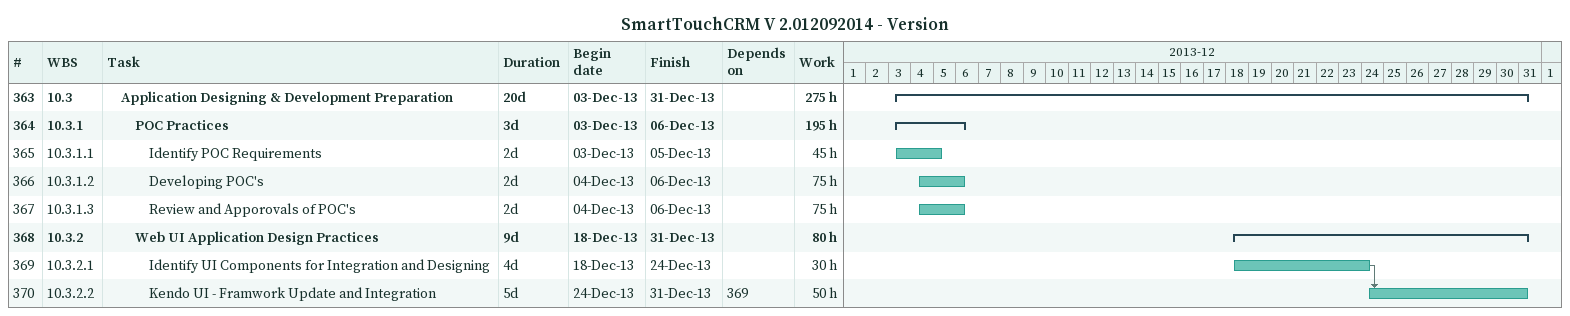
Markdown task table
SmartTouchCRM V 2.012092014 - Version

| ID | WBS | Task | Duration | Start | Finish | Predecessors | Work (h) |
|---|---|---|---|---|---|---|---|
| 363 | 10.3 | **Application Designing & Development Preparation** | 20d | 2013-12-03 | 2013-12-31 |  | 275 |
| 364 | 10.3.1 | **POC Practices** | 3d | 2013-12-03 | 2013-12-06 |  | 195 |
| 365 | 10.3.1.1 | Identify POC Requirements | 2d | 2013-12-03 | 2013-12-05 |  | 45 |
| 366 | 10.3.1.2 | Developing POC's | 2d | 2013-12-04 | 2013-12-06 |  | 75 |
| 367 | 10.3.1.3 | Review and Apporovals of POC's | 2d | 2013-12-04 | 2013-12-06 |  | 75 |
| 368 | 10.3.2 | **Web UI Application Design Practices** | 9d | 2013-12-18 | 2013-12-31 |  | 80 |
| 369 | 10.3.2.1 | Identify UI Components for Integration and Designing | 4d | 2013-12-18 | 2013-12-24 |  | 30 |
| 370 | 10.3.2.2 | Kendo UI - Framwork Update and Integration | 5d | 2013-12-24 | 2013-12-31 | 369 | 50 |
